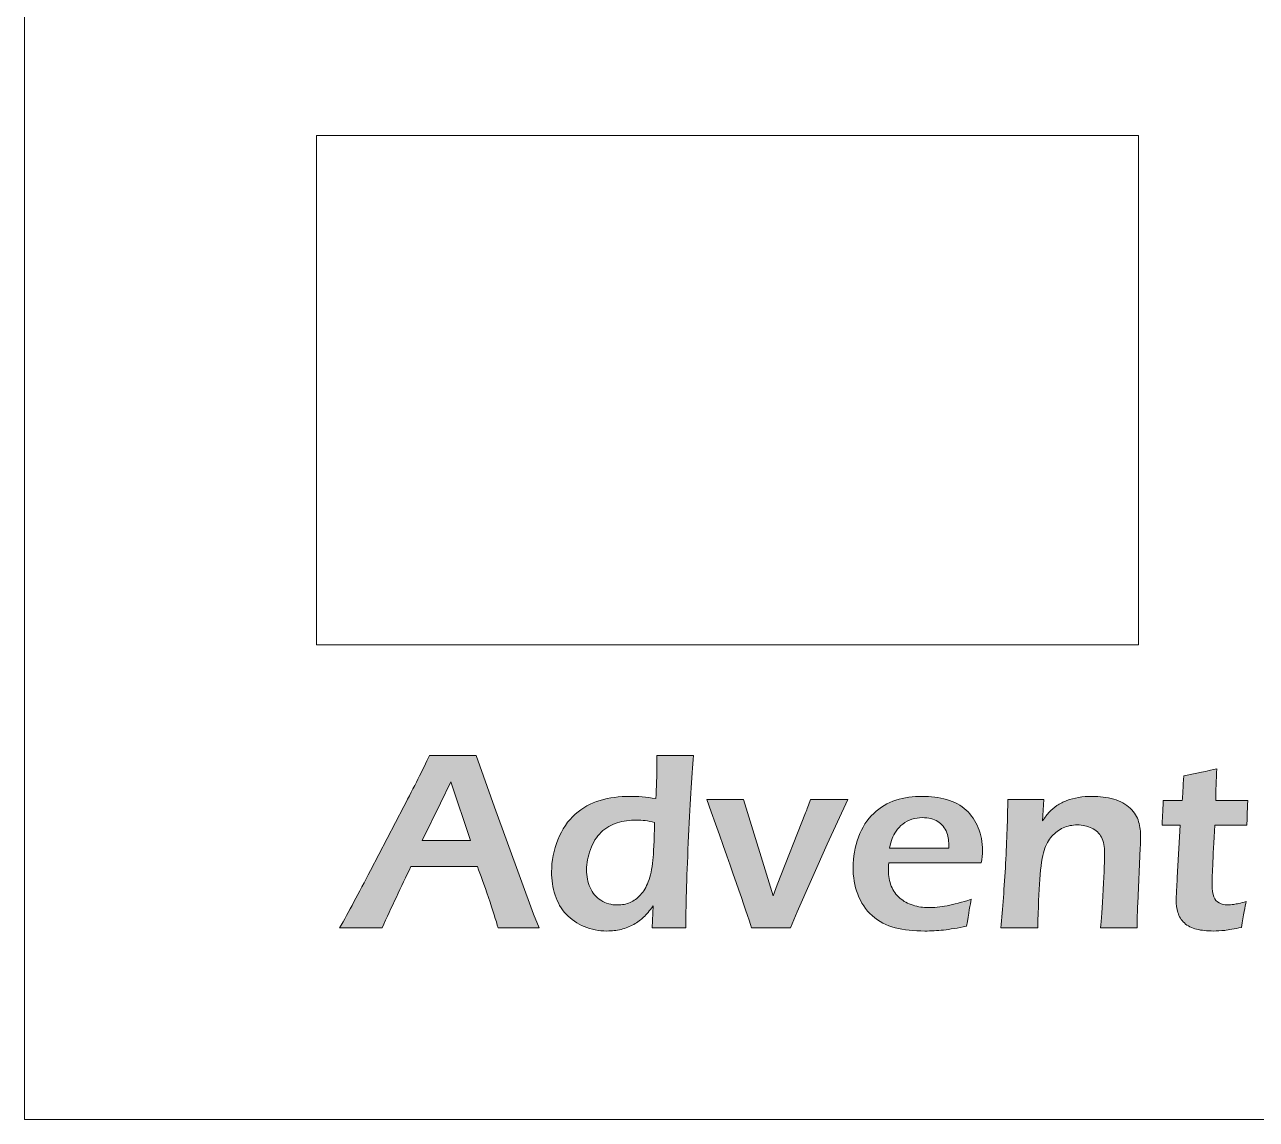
# Model space of a CAD drawing. Header units: inches. Extents: x -5.25 to 4.1, y -1.02 to 4.
# Drawn here: x -0.363 to 0.232, y -1.02 to -0.492 of the extents above; entities that cross this region are included whole.
import ezdxf

# ---------------------------------------------------------------- set-up
doc = ezdxf.new("R2010")
doc.units = ezdxf.units.IN
doc.header["$MEASUREMENT"] = 0
doc.layers.add('Layer 1', color=7, linetype='Continuous', lineweight=0)

# ---------------------------------------------------------------- blocks, each defined once
blk = doc.blocks.new('Block_42')
at = {"layer": 'Layer 1', "true_color": 0x231f20, "transparency": 33554687}
h = blk.add_hatch(color=250, dxfattribs=at)
h.dxf.hatch_style = 2
edge = h.paths.add_edge_path()
edge.add_spline(control_points=[(-0.17052, -0.88582), (-0.17052, -0.88582), (-0.14713, -0.88582), (-0.14713, -0.88582), (-0.14713, -0.88582), (-0.15673, -0.85757), (-0.15673, -0.85757), (-0.15673, -0.85757), (-0.16168, -0.86785), (-0.16168, -0.86785), (-0.16168, -0.86785), (-0.17052, -0.88582), (-0.17052, -0.88582)], knot_values=[0, 0, 0, 0, 1, 1, 1, 2, 2, 2, 3, 3, 3, 4, 4, 4, 4], degree=3, periodic=0)
edge = h.paths.add_edge_path()
edge.add_spline(control_points=[(-0.21036, -0.92812), (-0.20613, -0.92063), (-0.20116, -0.91138), (-0.19546, -0.90035), (-0.19546, -0.90035), (-0.1794, -0.86953), (-0.1794, -0.86953), (-0.17439, -0.86001), (-0.17024, -0.85177), (-0.16694, -0.84481), (-0.16165, -0.84489), (-0.1579, -0.84493), (-0.15571, -0.84493), (-0.15185, -0.84493), (-0.14806, -0.84489), (-0.14436, -0.84481), (-0.14436, -0.84481), (-0.13564, -0.86977), (-0.13564, -0.86977), (-0.13564, -0.86977), (-0.11667, -0.92141), (-0.11667, -0.92141), (-0.11667, -0.92141), (-0.11405, -0.92812), (-0.11405, -0.92812), (-0.11405, -0.92812), (-0.12319, -0.928), (-0.12319, -0.928), (-0.12531, -0.928), (-0.12886, -0.92804), (-0.13386, -0.92812), (-0.13483, -0.9245), (-0.13637, -0.91962), (-0.13848, -0.91347), (-0.14057, -0.90733), (-0.14236, -0.90234), (-0.14383, -0.89852), (-0.14383, -0.89852), (-0.17594, -0.89852), (-0.17594, -0.89852), (-0.1807, -0.9082), (-0.18534, -0.91807), (-0.18985, -0.92812), (-0.18985, -0.92812), (-0.1998, -0.928), (-0.1998, -0.928), (-0.20167, -0.928), (-0.20519, -0.92804), (-0.21036, -0.92812)], knot_values=[0, 0, 0, 0, 1, 1, 1, 2, 2, 2, 3, 3, 3, 4, 4, 4, 5, 5, 5, 6, 6, 6, 7, 7, 7, 8, 8, 8, 9, 9, 9, 10, 10, 10, 11, 11, 11, 12, 12, 12, 13, 13, 13, 14, 14, 14, 15, 15, 15, 16, 16, 16, 16], degree=3, periodic=0)
h = blk.add_hatch(color=250, dxfattribs=at)
h.dxf.hatch_style = 2
edge = h.paths.add_edge_path()
edge.add_spline(control_points=[(-0.05826, -0.87722), (-0.06131, -0.8764), (-0.06424, -0.876), (-0.06705, -0.876), (-0.07027, -0.876), (-0.07334, -0.87644), (-0.07627, -0.87734), (-0.0792, -0.87823), (-0.08179, -0.87976), (-0.08405, -0.88192), (-0.0863, -0.88407), (-0.08805, -0.88684), (-0.08927, -0.89022), (-0.09049, -0.8936), (-0.0911, -0.89685), (-0.0911, -0.89998), (-0.0911, -0.90312), (-0.09054, -0.90599), (-0.08942, -0.90859), (-0.0883, -0.91119), (-0.08656, -0.91325), (-0.0842, -0.91475), (-0.08184, -0.91626), (-0.07918, -0.91701), (-0.07621, -0.91701), (-0.07397, -0.91701), (-0.07194, -0.91662), (-0.07011, -0.91582), (-0.06828, -0.91503), (-0.06661, -0.91381), (-0.0651, -0.91216), (-0.0636, -0.91052), (-0.06232, -0.90839), (-0.06129, -0.90578), (-0.06025, -0.90318), (-0.05951, -0.89972), (-0.05906, -0.89541), (-0.05877, -0.89223), (-0.05851, -0.88617), (-0.05826, -0.87722)], knot_values=[0, 0, 0, 0, 1, 1, 1, 2, 2, 2, 3, 3, 3, 4, 4, 4, 5, 5, 5, 6, 6, 6, 7, 7, 7, 8, 8, 8, 9, 9, 9, 10, 10, 10, 11, 11, 11, 12, 12, 12, 13, 13, 13, 13], degree=3, periodic=0)
edge = h.paths.add_edge_path()
edge.add_spline(control_points=[(-0.04318, -0.92812), (-0.04656, -0.92804), (-0.04919, -0.928), (-0.05106, -0.928), (-0.05309, -0.928), (-0.0559, -0.92804), (-0.05948, -0.92812), (-0.05948, -0.92812), (-0.05894, -0.9175), (-0.05894, -0.9175), (-0.06073, -0.91982), (-0.06227, -0.92161), (-0.06355, -0.92287), (-0.06483, -0.92413), (-0.06642, -0.92531), (-0.06831, -0.92638), (-0.0702, -0.92746), (-0.07225, -0.92826), (-0.07444, -0.92879), (-0.07664, -0.92932), (-0.07892, -0.92959), (-0.08128, -0.92959), (-0.08518, -0.92959), (-0.08885, -0.92887), (-0.09226, -0.92745), (-0.09568, -0.92603), (-0.09859, -0.92402), (-0.10099, -0.92143), (-0.10339, -0.91886), (-0.10516, -0.91579), (-0.1063, -0.91222), (-0.10744, -0.90866), (-0.10801, -0.90495), (-0.10801, -0.90108), (-0.10801, -0.89575), (-0.10699, -0.89055), (-0.10495, -0.88549), (-0.10293, -0.88042), (-0.10014, -0.87632), (-0.0966, -0.87319), (-0.09307, -0.87006), (-0.08906, -0.86784), (-0.08459, -0.86654), (-0.08012, -0.86523), (-0.07532, -0.86458), (-0.0702, -0.86458), (-0.06649, -0.86458), (-0.06231, -0.86493), (-0.05763, -0.86562), (-0.05733, -0.86033), (-0.05718, -0.85478), (-0.05718, -0.84896), (-0.05718, -0.84896), (-0.05718, -0.84481), (-0.05718, -0.84481), (-0.05335, -0.84489), (-0.05042, -0.84493), (-0.04838, -0.84493), (-0.04574, -0.84493), (-0.04277, -0.84489), (-0.03946, -0.84481), (-0.04036, -0.85514), (-0.0412, -0.86922), (-0.04199, -0.88701), (-0.04279, -0.90482), (-0.04318, -0.91852), (-0.04318, -0.92812)], knot_values=[0, 0, 0, 0, 1, 1, 1, 2, 2, 2, 3, 3, 3, 4, 4, 4, 5, 5, 5, 6, 6, 6, 7, 7, 7, 8, 8, 8, 9, 9, 9, 10, 10, 10, 11, 11, 11, 12, 12, 12, 13, 13, 13, 14, 14, 14, 15, 15, 15, 16, 16, 16, 17, 17, 17, 18, 18, 18, 19, 19, 19, 20, 20, 20, 21, 21, 21, 22, 22, 22, 22], degree=3, periodic=0)
h = blk.add_hatch(color=250, dxfattribs=at)
h.dxf.hatch_style = 2
edge = h.paths.add_edge_path()
edge.add_spline(control_points=[(0.22744, -0.91536), (0.22696, -0.9176), (0.22618, -0.92175), (0.22512, -0.92782), (0.22171, -0.92859), (0.21902, -0.92908), (0.21707, -0.92928), (0.21512, -0.92948), (0.21328, -0.92959), (0.21157, -0.92959), (0.20856, -0.92959), (0.20586, -0.9293), (0.20349, -0.92873), (0.2011, -0.92816), (0.19914, -0.92716), (0.1976, -0.92571), (0.19605, -0.92427), (0.195, -0.92258), (0.19446, -0.92065), (0.1939, -0.91871), (0.19363, -0.91671), (0.19363, -0.91463), (0.19363, -0.9141), (0.19365, -0.91339), (0.19369, -0.9125), (0.19373, -0.9116), (0.1939, -0.90871), (0.19418, -0.90383), (0.19418, -0.90383), (0.19558, -0.87844), (0.19558, -0.87844), (0.19558, -0.87844), (0.18679, -0.87844), (0.18679, -0.87844), (0.187, -0.876), (0.18718, -0.87207), (0.18734, -0.86666), (0.18734, -0.86666), (0.19653, -0.86666), (0.19653, -0.86666), (0.19678, -0.8643), (0.19702, -0.86029), (0.19727, -0.85463), (0.19727, -0.85463), (0.20448, -0.85323), (0.20448, -0.85323), (0.20599, -0.85295), (0.2089, -0.85227), (0.21322, -0.85122), (0.21293, -0.85671), (0.21276, -0.86186), (0.21272, -0.86666), (0.21272, -0.86666), (0.22824, -0.86666), (0.22824, -0.86666), (0.22795, -0.87215), (0.22781, -0.87608), (0.22781, -0.87844), (0.22781, -0.87844), (0.21225, -0.87844), (0.21225, -0.87844), (0.21139, -0.895), (0.21096, -0.90458), (0.21096, -0.90719), (0.21096, -0.90971), (0.21124, -0.91166), (0.21179, -0.91305), (0.21233, -0.91443), (0.21322, -0.91543), (0.21444, -0.91604), (0.21566, -0.91665), (0.21697, -0.91695), (0.21835, -0.91695), (0.21937, -0.91695), (0.22043, -0.91687), (0.22155, -0.91671), (0.22267, -0.91654), (0.22464, -0.9161), (0.22744, -0.91536)], knot_values=[0, 0, 0, 0, 1, 1, 1, 2, 2, 2, 3, 3, 3, 4, 4, 4, 5, 5, 5, 6, 6, 6, 7, 7, 7, 8, 8, 8, 9, 9, 9, 10, 10, 10, 11, 11, 11, 12, 12, 12, 13, 13, 13, 14, 14, 14, 15, 15, 15, 16, 16, 16, 17, 17, 17, 18, 18, 18, 19, 19, 19, 20, 20, 20, 21, 21, 21, 22, 22, 22, 23, 23, 23, 24, 24, 24, 25, 25, 25, 26, 26, 26, 26], degree=3, periodic=0)
h = blk.add_hatch(color=250, dxfattribs=at)
h.dxf.hatch_style = 2
edge = h.paths.add_edge_path()
edge.add_spline(control_points=[(-0.01143, -0.92812), (-0.01411, -0.91954), (-0.02134, -0.89884), (-0.03311, -0.86605), (-0.02953, -0.86613), (-0.02644, -0.86617), (-0.02383, -0.86617), (-0.02106, -0.86617), (-0.01823, -0.86613), (-0.01533, -0.86605), (-0.01533, -0.86605), (-0.00106, -0.91265), (-0.00106, -0.91265), (-0.00106, -0.91265), (0.0009, -0.90734), (0.0009, -0.90734), (0.0009, -0.90734), (0.01466, -0.87246), (0.01466, -0.87246), (0.01531, -0.87084), (0.01613, -0.86869), (0.0171, -0.86605), (0.02043, -0.86613), (0.0234, -0.86617), (0.02599, -0.86617), (0.02863, -0.86617), (0.03163, -0.86613), (0.035, -0.86605), (0.035, -0.86605), (0.02506, -0.88759), (0.02506, -0.88759), (0.02506, -0.88759), (0.01067, -0.92025), (0.01067, -0.92025), (0.01067, -0.92025), (0.00743, -0.92812), (0.00743, -0.92812), (0.00377, -0.92804), (0.0007, -0.928), (-0.00178, -0.928), (-0.00439, -0.928), (-0.0076, -0.92804), (-0.01143, -0.92812)], knot_values=[0, 0, 0, 0, 1, 1, 1, 2, 2, 2, 3, 3, 3, 4, 4, 4, 5, 5, 5, 6, 6, 6, 7, 7, 7, 8, 8, 8, 9, 9, 9, 10, 10, 10, 11, 11, 11, 12, 12, 12, 13, 13, 13, 14, 14, 14, 14], degree=3, periodic=0)
h = blk.add_hatch(color=250, dxfattribs=at)
h.dxf.hatch_style = 2
edge = h.paths.add_edge_path()
edge.add_spline(control_points=[(0.05526, -0.88961), (0.05526, -0.88961), (0.08383, -0.88967), (0.08383, -0.88967), (0.08383, -0.88772), (0.08377, -0.88628), (0.08365, -0.88536), (0.08352, -0.88442), (0.08325, -0.88336), (0.08282, -0.88216), (0.08239, -0.88097), (0.08181, -0.87991), (0.08108, -0.879), (0.08035, -0.87809), (0.07949, -0.87733), (0.07852, -0.87672), (0.07754, -0.87611), (0.07641, -0.87565), (0.07513, -0.87533), (0.07385, -0.875), (0.07248, -0.87484), (0.07101, -0.87484), (0.0693, -0.87484), (0.06764, -0.8751), (0.06603, -0.87563), (0.06443, -0.87615), (0.06295, -0.87693), (0.06161, -0.87794), (0.06027, -0.87895), (0.05918, -0.88009), (0.05834, -0.88134), (0.05751, -0.8826), (0.05689, -0.8838), (0.05648, -0.88496), (0.05608, -0.88612), (0.05567, -0.88766), (0.05526, -0.88961)], knot_values=[0, 0, 0, 0, 1, 1, 1, 2, 2, 2, 3, 3, 3, 4, 4, 4, 5, 5, 5, 6, 6, 6, 7, 7, 7, 8, 8, 8, 9, 9, 9, 10, 10, 10, 11, 11, 11, 12, 12, 12, 12], degree=3, periodic=0)
edge = h.paths.add_edge_path()
edge.add_spline(control_points=[(0.09469, -0.91427), (0.09416, -0.91667), (0.09341, -0.92098), (0.09243, -0.92721), (0.08804, -0.92814), (0.08434, -0.92877), (0.08133, -0.9291), (0.07831, -0.92942), (0.07528, -0.92959), (0.07223, -0.92959), (0.0669, -0.92959), (0.06213, -0.92906), (0.05792, -0.928), (0.0537, -0.92694), (0.05001, -0.925), (0.04684, -0.92217), (0.04367, -0.91935), (0.04133, -0.91589), (0.03982, -0.91178), (0.03832, -0.90767), (0.03756, -0.90337), (0.03756, -0.89885), (0.03756, -0.89385), (0.03844, -0.889), (0.04019, -0.88431), (0.04194, -0.87962), (0.04439, -0.87577), (0.04755, -0.87278), (0.05069, -0.8698), (0.05429, -0.86768), (0.05832, -0.86644), (0.06234, -0.8652), (0.06656, -0.86458), (0.07095, -0.86458), (0.0751, -0.86458), (0.07905, -0.8651), (0.08279, -0.86614), (0.08653, -0.86717), (0.08967, -0.86887), (0.09222, -0.87122), (0.09476, -0.87358), (0.09671, -0.87641), (0.09808, -0.87972), (0.09944, -0.88303), (0.10012, -0.88672), (0.10012, -0.89078), (0.10012, -0.89269), (0.09992, -0.89466), (0.09951, -0.89669), (0.09951, -0.89669), (0.05478, -0.89675), (0.05478, -0.89675), (0.05469, -0.89825), (0.05465, -0.89945), (0.05465, -0.90035), (0.05465, -0.90308), (0.05512, -0.90558), (0.05606, -0.90786), (0.05699, -0.91014), (0.05836, -0.91207), (0.06015, -0.91366), (0.06194, -0.91524), (0.06407, -0.91642), (0.06656, -0.91716), (0.06904, -0.91792), (0.07148, -0.91829), (0.07388, -0.91829), (0.07669, -0.91829), (0.07973, -0.91799), (0.083, -0.91738), (0.08628, -0.91677), (0.09018, -0.91573), (0.09469, -0.91427)], knot_values=[0, 0, 0, 0, 1, 1, 1, 2, 2, 2, 3, 3, 3, 4, 4, 4, 5, 5, 5, 6, 6, 6, 7, 7, 7, 8, 8, 8, 9, 9, 9, 10, 10, 10, 11, 11, 11, 12, 12, 12, 13, 13, 13, 14, 14, 14, 15, 15, 15, 16, 16, 16, 17, 17, 17, 18, 18, 18, 19, 19, 19, 20, 20, 20, 21, 21, 21, 22, 22, 22, 23, 23, 23, 24, 24, 24, 24], degree=3, periodic=0)
h = blk.add_hatch(color=250, dxfattribs=at)
h.dxf.hatch_style = 2
edge = h.paths.add_edge_path()
edge.add_spline(control_points=[(0.10891, -0.92812), (0.10984, -0.91888), (0.11062, -0.90851), (0.11125, -0.89699), (0.11188, -0.88548), (0.11223, -0.87516), (0.11231, -0.86605), (0.11606, -0.86613), (0.11905, -0.86617), (0.1213, -0.86617), (0.12394, -0.86617), (0.12676, -0.86613), (0.12973, -0.86605), (0.12973, -0.86605), (0.12905, -0.87642), (0.12905, -0.87642), (0.13031, -0.87463), (0.13142, -0.87321), (0.13237, -0.87215), (0.13333, -0.87109), (0.13455, -0.87006), (0.13604, -0.86904), (0.13753, -0.86802), (0.13911, -0.86721), (0.1408, -0.8666), (0.14249, -0.86599), (0.14438, -0.8655), (0.14648, -0.86513), (0.14857, -0.86477), (0.15076, -0.86458), (0.15304, -0.86458), (0.15666, -0.86458), (0.16013, -0.86504), (0.16345, -0.86596), (0.16676, -0.86687), (0.16944, -0.86833), (0.17147, -0.87032), (0.17351, -0.87231), (0.17485, -0.87449), (0.1755, -0.87685), (0.17615, -0.87921), (0.17648, -0.88171), (0.17648, -0.88436), (0.17648, -0.88546), (0.17642, -0.88721), (0.1763, -0.88961), (0.1763, -0.88961), (0.17504, -0.91628), (0.17504, -0.91628), (0.17487, -0.91998), (0.17478, -0.92393), (0.17474, -0.92812), (0.17152, -0.92804), (0.16876, -0.928), (0.16648, -0.928), (0.16338, -0.928), (0.16027, -0.92804), (0.15713, -0.92812), (0.15746, -0.92458), (0.15786, -0.91841), (0.15836, -0.90959), (0.15885, -0.90079), (0.15909, -0.89496), (0.15909, -0.89211), (0.15909, -0.8889), (0.15858, -0.88631), (0.15757, -0.88436), (0.15655, -0.88241), (0.15498, -0.88092), (0.15284, -0.8799), (0.15071, -0.87889), (0.1484, -0.87838), (0.14592, -0.87838), (0.14348, -0.87838), (0.1412, -0.87885), (0.13909, -0.87978), (0.13698, -0.88072), (0.13515, -0.88208), (0.1336, -0.88387), (0.13197, -0.8857), (0.13072, -0.88796), (0.12982, -0.89065), (0.12889, -0.89349), (0.12819, -0.89819), (0.12775, -0.90474), (0.12733, -0.91056), (0.12701, -0.91836), (0.12676, -0.92812), (0.12362, -0.92804), (0.1208, -0.928), (0.11827, -0.928), (0.1157, -0.928), (0.11258, -0.92804), (0.10891, -0.92812)], knot_values=[0, 0, 0, 0, 1, 1, 1, 2, 2, 2, 3, 3, 3, 4, 4, 4, 5, 5, 5, 6, 6, 6, 7, 7, 7, 8, 8, 8, 9, 9, 9, 10, 10, 10, 11, 11, 11, 12, 12, 12, 13, 13, 13, 14, 14, 14, 15, 15, 15, 16, 16, 16, 17, 17, 17, 18, 18, 18, 19, 19, 19, 20, 20, 20, 21, 21, 21, 22, 22, 22, 23, 23, 23, 24, 24, 24, 25, 25, 25, 26, 26, 26, 27, 27, 27, 28, 28, 28, 29, 29, 29, 30, 30, 30, 31, 31, 31, 31], degree=3, periodic=0)
at = {"layer": 'Layer 1'}
for points, knots in [([(-0.21036, -0.92812), (-0.20613, -0.92063), (-0.20116, -0.91138), (-0.19546, -0.90035), (-0.19546, -0.90035), (-0.1794, -0.86953), (-0.1794, -0.86953), (-0.17439, -0.86001), (-0.17024, -0.85177), (-0.16694, -0.84481), (-0.16165, -0.84489), (-0.1579, -0.84493), (-0.15571, -0.84493), (-0.15185, -0.84493), (-0.14806, -0.84489), (-0.14436, -0.84481), (-0.14436, -0.84481), (-0.13564, -0.86977), (-0.13564, -0.86977), (-0.13564, -0.86977), (-0.11667, -0.92141), (-0.11667, -0.92141), (-0.11667, -0.92141), (-0.11405, -0.92812), (-0.11405, -0.92812), (-0.11405, -0.92812), (-0.12319, -0.928), (-0.12319, -0.928), (-0.12531, -0.928), (-0.12886, -0.92804), (-0.13386, -0.92812), (-0.13483, -0.9245), (-0.13637, -0.91962), (-0.13848, -0.91347), (-0.14057, -0.90733), (-0.14236, -0.90234), (-0.14383, -0.89852), (-0.14383, -0.89852), (-0.17594, -0.89852), (-0.17594, -0.89852), (-0.1807, -0.9082), (-0.18534, -0.91807), (-0.18985, -0.92812), (-0.18985, -0.92812), (-0.1998, -0.928), (-0.1998, -0.928), (-0.20167, -0.928), (-0.20519, -0.92804), (-0.21036, -0.92812)], [0, 0, 0, 0, 1, 1, 1, 2, 2, 2, 3, 3, 3, 4, 4, 4, 5, 5, 5, 6, 6, 6, 7, 7, 7, 8, 8, 8, 9, 9, 9, 10, 10, 10, 11, 11, 11, 12, 12, 12, 13, 13, 13, 14, 14, 14, 15, 15, 15, 16, 16, 16, 16]), ([(-0.04318, -0.92812), (-0.04656, -0.92804), (-0.04919, -0.928), (-0.05106, -0.928), (-0.05309, -0.928), (-0.0559, -0.92804), (-0.05948, -0.92812), (-0.05948, -0.92812), (-0.05894, -0.9175), (-0.05894, -0.9175), (-0.06073, -0.91982), (-0.06227, -0.92161), (-0.06355, -0.92287), (-0.06483, -0.92413), (-0.06642, -0.92531), (-0.06831, -0.92638), (-0.0702, -0.92746), (-0.07225, -0.92826), (-0.07444, -0.92879), (-0.07664, -0.92932), (-0.07892, -0.92959), (-0.08128, -0.92959), (-0.08518, -0.92959), (-0.08885, -0.92887), (-0.09226, -0.92745), (-0.09568, -0.92603), (-0.09859, -0.92402), (-0.10099, -0.92143), (-0.10339, -0.91886), (-0.10516, -0.91579), (-0.1063, -0.91222), (-0.10744, -0.90866), (-0.10801, -0.90495), (-0.10801, -0.90108), (-0.10801, -0.89575), (-0.10699, -0.89055), (-0.10495, -0.88549), (-0.10293, -0.88042), (-0.10014, -0.87632), (-0.0966, -0.87319), (-0.09307, -0.87006), (-0.08906, -0.86784), (-0.08459, -0.86654), (-0.08012, -0.86523), (-0.07532, -0.86458), (-0.0702, -0.86458), (-0.06649, -0.86458), (-0.06231, -0.86493), (-0.05763, -0.86562), (-0.05733, -0.86033), (-0.05718, -0.85478), (-0.05718, -0.84896), (-0.05718, -0.84896), (-0.05718, -0.84481), (-0.05718, -0.84481), (-0.05335, -0.84489), (-0.05042, -0.84493), (-0.04838, -0.84493), (-0.04574, -0.84493), (-0.04277, -0.84489), (-0.03946, -0.84481), (-0.04036, -0.85514), (-0.0412, -0.86922), (-0.04199, -0.88701), (-0.04279, -0.90482), (-0.04318, -0.91852), (-0.04318, -0.92812)], [0, 0, 0, 0, 1, 1, 1, 2, 2, 2, 3, 3, 3, 4, 4, 4, 5, 5, 5, 6, 6, 6, 7, 7, 7, 8, 8, 8, 9, 9, 9, 10, 10, 10, 11, 11, 11, 12, 12, 12, 13, 13, 13, 14, 14, 14, 15, 15, 15, 16, 16, 16, 17, 17, 17, 18, 18, 18, 19, 19, 19, 20, 20, 20, 21, 21, 21, 22, 22, 22, 22]), ([(0.22744, -0.91536), (0.22696, -0.9176), (0.22618, -0.92175), (0.22512, -0.92782), (0.22171, -0.92859), (0.21902, -0.92908), (0.21707, -0.92928), (0.21512, -0.92948), (0.21328, -0.92959), (0.21157, -0.92959), (0.20856, -0.92959), (0.20586, -0.9293), (0.20349, -0.92873), (0.2011, -0.92816), (0.19914, -0.92716), (0.1976, -0.92571), (0.19605, -0.92427), (0.195, -0.92258), (0.19446, -0.92065), (0.1939, -0.91871), (0.19363, -0.91671), (0.19363, -0.91463), (0.19363, -0.9141), (0.19365, -0.91339), (0.19369, -0.9125), (0.19373, -0.9116), (0.1939, -0.90871), (0.19418, -0.90383), (0.19418, -0.90383), (0.19558, -0.87844), (0.19558, -0.87844), (0.19558, -0.87844), (0.18679, -0.87844), (0.18679, -0.87844), (0.187, -0.876), (0.18718, -0.87207), (0.18734, -0.86666), (0.18734, -0.86666), (0.19653, -0.86666), (0.19653, -0.86666), (0.19678, -0.8643), (0.19702, -0.86029), (0.19727, -0.85463), (0.19727, -0.85463), (0.20448, -0.85323), (0.20448, -0.85323), (0.20599, -0.85295), (0.2089, -0.85227), (0.21322, -0.85122), (0.21293, -0.85671), (0.21276, -0.86186), (0.21272, -0.86666), (0.21272, -0.86666), (0.22824, -0.86666), (0.22824, -0.86666), (0.22795, -0.87215), (0.22781, -0.87608), (0.22781, -0.87844), (0.22781, -0.87844), (0.21225, -0.87844), (0.21225, -0.87844), (0.21139, -0.895), (0.21096, -0.90458), (0.21096, -0.90719), (0.21096, -0.90971), (0.21124, -0.91166), (0.21179, -0.91305), (0.21233, -0.91443), (0.21322, -0.91543), (0.21444, -0.91604), (0.21566, -0.91665), (0.21697, -0.91695), (0.21835, -0.91695), (0.21937, -0.91695), (0.22043, -0.91687), (0.22155, -0.91671), (0.22267, -0.91654), (0.22464, -0.9161), (0.22744, -0.91536)], [0, 0, 0, 0, 1, 1, 1, 2, 2, 2, 3, 3, 3, 4, 4, 4, 5, 5, 5, 6, 6, 6, 7, 7, 7, 8, 8, 8, 9, 9, 9, 10, 10, 10, 11, 11, 11, 12, 12, 12, 13, 13, 13, 14, 14, 14, 15, 15, 15, 16, 16, 16, 17, 17, 17, 18, 18, 18, 19, 19, 19, 20, 20, 20, 21, 21, 21, 22, 22, 22, 23, 23, 23, 24, 24, 24, 25, 25, 25, 26, 26, 26, 26]), ([(-0.17052, -0.88582), (-0.17052, -0.88582), (-0.14713, -0.88582), (-0.14713, -0.88582), (-0.14713, -0.88582), (-0.15673, -0.85757), (-0.15673, -0.85757), (-0.15673, -0.85757), (-0.16168, -0.86785), (-0.16168, -0.86785), (-0.16168, -0.86785), (-0.17052, -0.88582), (-0.17052, -0.88582)], [0, 0, 0, 0, 1, 1, 1, 2, 2, 2, 3, 3, 3, 4, 4, 4, 4]), ([(-0.01143, -0.92812), (-0.01411, -0.91954), (-0.02134, -0.89884), (-0.03311, -0.86605), (-0.02953, -0.86613), (-0.02644, -0.86617), (-0.02383, -0.86617), (-0.02106, -0.86617), (-0.01823, -0.86613), (-0.01533, -0.86605), (-0.01533, -0.86605), (-0.00106, -0.91265), (-0.00106, -0.91265), (-0.00106, -0.91265), (0.0009, -0.90734), (0.0009, -0.90734), (0.0009, -0.90734), (0.01466, -0.87246), (0.01466, -0.87246), (0.01531, -0.87084), (0.01613, -0.86869), (0.0171, -0.86605), (0.02043, -0.86613), (0.0234, -0.86617), (0.02599, -0.86617), (0.02863, -0.86617), (0.03163, -0.86613), (0.035, -0.86605), (0.035, -0.86605), (0.02506, -0.88759), (0.02506, -0.88759), (0.02506, -0.88759), (0.01067, -0.92025), (0.01067, -0.92025), (0.01067, -0.92025), (0.00743, -0.92812), (0.00743, -0.92812), (0.00377, -0.92804), (0.0007, -0.928), (-0.00178, -0.928), (-0.00439, -0.928), (-0.0076, -0.92804), (-0.01143, -0.92812)], [0, 0, 0, 0, 1, 1, 1, 2, 2, 2, 3, 3, 3, 4, 4, 4, 5, 5, 5, 6, 6, 6, 7, 7, 7, 8, 8, 8, 9, 9, 9, 10, 10, 10, 11, 11, 11, 12, 12, 12, 13, 13, 13, 14, 14, 14, 14]), ([(0.09469, -0.91427), (0.09416, -0.91667), (0.09341, -0.92098), (0.09243, -0.92721), (0.08804, -0.92814), (0.08434, -0.92877), (0.08133, -0.9291), (0.07831, -0.92942), (0.07528, -0.92959), (0.07223, -0.92959), (0.0669, -0.92959), (0.06213, -0.92906), (0.05792, -0.928), (0.0537, -0.92694), (0.05001, -0.925), (0.04684, -0.92217), (0.04367, -0.91935), (0.04133, -0.91589), (0.03982, -0.91178), (0.03832, -0.90767), (0.03756, -0.90337), (0.03756, -0.89885), (0.03756, -0.89385), (0.03844, -0.889), (0.04019, -0.88431), (0.04194, -0.87962), (0.04439, -0.87577), (0.04755, -0.87278), (0.05069, -0.8698), (0.05429, -0.86768), (0.05832, -0.86644), (0.06234, -0.8652), (0.06656, -0.86458), (0.07095, -0.86458), (0.0751, -0.86458), (0.07905, -0.8651), (0.08279, -0.86614), (0.08653, -0.86717), (0.08967, -0.86887), (0.09222, -0.87122), (0.09476, -0.87358), (0.09671, -0.87641), (0.09808, -0.87972), (0.09944, -0.88303), (0.10012, -0.88672), (0.10012, -0.89078), (0.10012, -0.89269), (0.09992, -0.89466), (0.09951, -0.89669), (0.09951, -0.89669), (0.05478, -0.89675), (0.05478, -0.89675), (0.05469, -0.89825), (0.05465, -0.89945), (0.05465, -0.90035), (0.05465, -0.90308), (0.05512, -0.90558), (0.05606, -0.90786), (0.05699, -0.91014), (0.05836, -0.91207), (0.06015, -0.91366), (0.06194, -0.91524), (0.06407, -0.91642), (0.06656, -0.91716), (0.06904, -0.91792), (0.07148, -0.91829), (0.07388, -0.91829), (0.07669, -0.91829), (0.07973, -0.91799), (0.083, -0.91738), (0.08628, -0.91677), (0.09018, -0.91573), (0.09469, -0.91427)], [0, 0, 0, 0, 1, 1, 1, 2, 2, 2, 3, 3, 3, 4, 4, 4, 5, 5, 5, 6, 6, 6, 7, 7, 7, 8, 8, 8, 9, 9, 9, 10, 10, 10, 11, 11, 11, 12, 12, 12, 13, 13, 13, 14, 14, 14, 15, 15, 15, 16, 16, 16, 17, 17, 17, 18, 18, 18, 19, 19, 19, 20, 20, 20, 21, 21, 21, 22, 22, 22, 23, 23, 23, 24, 24, 24, 24]), ([(0.10891, -0.92812), (0.10984, -0.91888), (0.11062, -0.90851), (0.11125, -0.89699), (0.11188, -0.88548), (0.11223, -0.87516), (0.11231, -0.86605), (0.11606, -0.86613), (0.11905, -0.86617), (0.1213, -0.86617), (0.12394, -0.86617), (0.12676, -0.86613), (0.12973, -0.86605), (0.12973, -0.86605), (0.12905, -0.87642), (0.12905, -0.87642), (0.13031, -0.87463), (0.13142, -0.87321), (0.13237, -0.87215), (0.13333, -0.87109), (0.13455, -0.87006), (0.13604, -0.86904), (0.13753, -0.86802), (0.13911, -0.86721), (0.1408, -0.8666), (0.14249, -0.86599), (0.14438, -0.8655), (0.14648, -0.86513), (0.14857, -0.86477), (0.15076, -0.86458), (0.15304, -0.86458), (0.15666, -0.86458), (0.16013, -0.86504), (0.16345, -0.86596), (0.16676, -0.86687), (0.16944, -0.86833), (0.17147, -0.87032), (0.17351, -0.87231), (0.17485, -0.87449), (0.1755, -0.87685), (0.17615, -0.87921), (0.17648, -0.88171), (0.17648, -0.88436), (0.17648, -0.88546), (0.17642, -0.88721), (0.1763, -0.88961), (0.1763, -0.88961), (0.17504, -0.91628), (0.17504, -0.91628), (0.17487, -0.91998), (0.17478, -0.92393), (0.17474, -0.92812), (0.17152, -0.92804), (0.16876, -0.928), (0.16648, -0.928), (0.16338, -0.928), (0.16027, -0.92804), (0.15713, -0.92812), (0.15746, -0.92458), (0.15786, -0.91841), (0.15836, -0.90959), (0.15885, -0.90079), (0.15909, -0.89496), (0.15909, -0.89211), (0.15909, -0.8889), (0.15858, -0.88631), (0.15757, -0.88436), (0.15655, -0.88241), (0.15498, -0.88092), (0.15284, -0.8799), (0.15071, -0.87889), (0.1484, -0.87838), (0.14592, -0.87838), (0.14348, -0.87838), (0.1412, -0.87885), (0.13909, -0.87978), (0.13698, -0.88072), (0.13515, -0.88208), (0.1336, -0.88387), (0.13197, -0.8857), (0.13072, -0.88796), (0.12982, -0.89065), (0.12889, -0.89349), (0.12819, -0.89819), (0.12775, -0.90474), (0.12733, -0.91056), (0.12701, -0.91836), (0.12676, -0.92812), (0.12362, -0.92804), (0.1208, -0.928), (0.11827, -0.928), (0.1157, -0.928), (0.11258, -0.92804), (0.10891, -0.92812)], [0, 0, 0, 0, 1, 1, 1, 2, 2, 2, 3, 3, 3, 4, 4, 4, 5, 5, 5, 6, 6, 6, 7, 7, 7, 8, 8, 8, 9, 9, 9, 10, 10, 10, 11, 11, 11, 12, 12, 12, 13, 13, 13, 14, 14, 14, 15, 15, 15, 16, 16, 16, 17, 17, 17, 18, 18, 18, 19, 19, 19, 20, 20, 20, 21, 21, 21, 22, 22, 22, 23, 23, 23, 24, 24, 24, 25, 25, 25, 26, 26, 26, 27, 27, 27, 28, 28, 28, 29, 29, 29, 30, 30, 30, 31, 31, 31, 31]), ([(-0.05826, -0.87722), (-0.06131, -0.8764), (-0.06424, -0.876), (-0.06705, -0.876), (-0.07027, -0.876), (-0.07334, -0.87644), (-0.07627, -0.87734), (-0.0792, -0.87823), (-0.08179, -0.87976), (-0.08405, -0.88192), (-0.0863, -0.88407), (-0.08805, -0.88684), (-0.08927, -0.89022), (-0.09049, -0.8936), (-0.0911, -0.89685), (-0.0911, -0.89998), (-0.0911, -0.90312), (-0.09054, -0.90599), (-0.08942, -0.90859), (-0.0883, -0.91119), (-0.08656, -0.91325), (-0.0842, -0.91475), (-0.08184, -0.91626), (-0.07918, -0.91701), (-0.07621, -0.91701), (-0.07397, -0.91701), (-0.07194, -0.91662), (-0.07011, -0.91582), (-0.06828, -0.91503), (-0.06661, -0.91381), (-0.0651, -0.91216), (-0.0636, -0.91052), (-0.06232, -0.90839), (-0.06129, -0.90578), (-0.06025, -0.90318), (-0.05951, -0.89972), (-0.05906, -0.89541), (-0.05877, -0.89223), (-0.05851, -0.88617), (-0.05826, -0.87722)], [0, 0, 0, 0, 1, 1, 1, 2, 2, 2, 3, 3, 3, 4, 4, 4, 5, 5, 5, 6, 6, 6, 7, 7, 7, 8, 8, 8, 9, 9, 9, 10, 10, 10, 11, 11, 11, 12, 12, 12, 13, 13, 13, 13]), ([(0.05526, -0.88961), (0.05526, -0.88961), (0.08383, -0.88967), (0.08383, -0.88967), (0.08383, -0.88772), (0.08377, -0.88628), (0.08365, -0.88536), (0.08352, -0.88442), (0.08325, -0.88336), (0.08282, -0.88216), (0.08239, -0.88097), (0.08181, -0.87991), (0.08108, -0.879), (0.08035, -0.87809), (0.07949, -0.87733), (0.07852, -0.87672), (0.07754, -0.87611), (0.07641, -0.87565), (0.07513, -0.87533), (0.07385, -0.875), (0.07248, -0.87484), (0.07101, -0.87484), (0.0693, -0.87484), (0.06764, -0.8751), (0.06603, -0.87563), (0.06443, -0.87615), (0.06295, -0.87693), (0.06161, -0.87794), (0.06027, -0.87895), (0.05918, -0.88009), (0.05834, -0.88134), (0.05751, -0.8826), (0.05689, -0.8838), (0.05648, -0.88496), (0.05608, -0.88612), (0.05567, -0.88766), (0.05526, -0.88961)], [0, 0, 0, 0, 1, 1, 1, 2, 2, 2, 3, 3, 3, 4, 4, 4, 5, 5, 5, 6, 6, 6, 7, 7, 7, 8, 8, 8, 9, 9, 9, 10, 10, 10, 11, 11, 11, 12, 12, 12, 12])]:
    blk.add_open_spline(points, degree=3, knots=knots, dxfattribs=at)
blk = doc.blocks.new('Block_41')
at = {"layer": 'Layer 1'}
blk.add_blockref('Block_42', (0, 0), dxfattribs=at)

msp = doc.modelspace()

# ---------------------------------------------------------------- linework, layer by layer
at = {"layer": 'Layer 1', "color": 250, "lineweight": 0, "true_color": 0x231f20}
for points in [[(1.5625, -1.0205), (-0.3625, -1.0205), (-0.3625, 0.2775), (1.5625, 0.2775)], [(0.1755, -0.7915), (-0.2215, -0.7915), (-0.2215, -0.5455), (0.1755, -0.5455)]]:
    msp.add_lwpolyline(points, close=True, dxfattribs=at)

# ---------------------------------------------------------------- block references
at = {"layer": 'Layer 1'}
msp.add_blockref('Block_41', (0, 0), dxfattribs=at)

doc.saveas('drawing.dxf')
